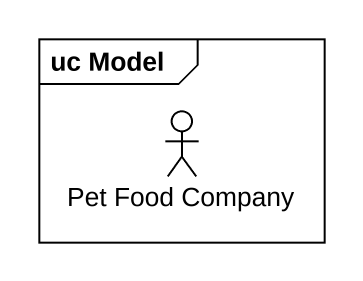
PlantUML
@startuml
mainframe uc Model
actor "Pet Food Company" as Pet_Food_Company
@enduml
